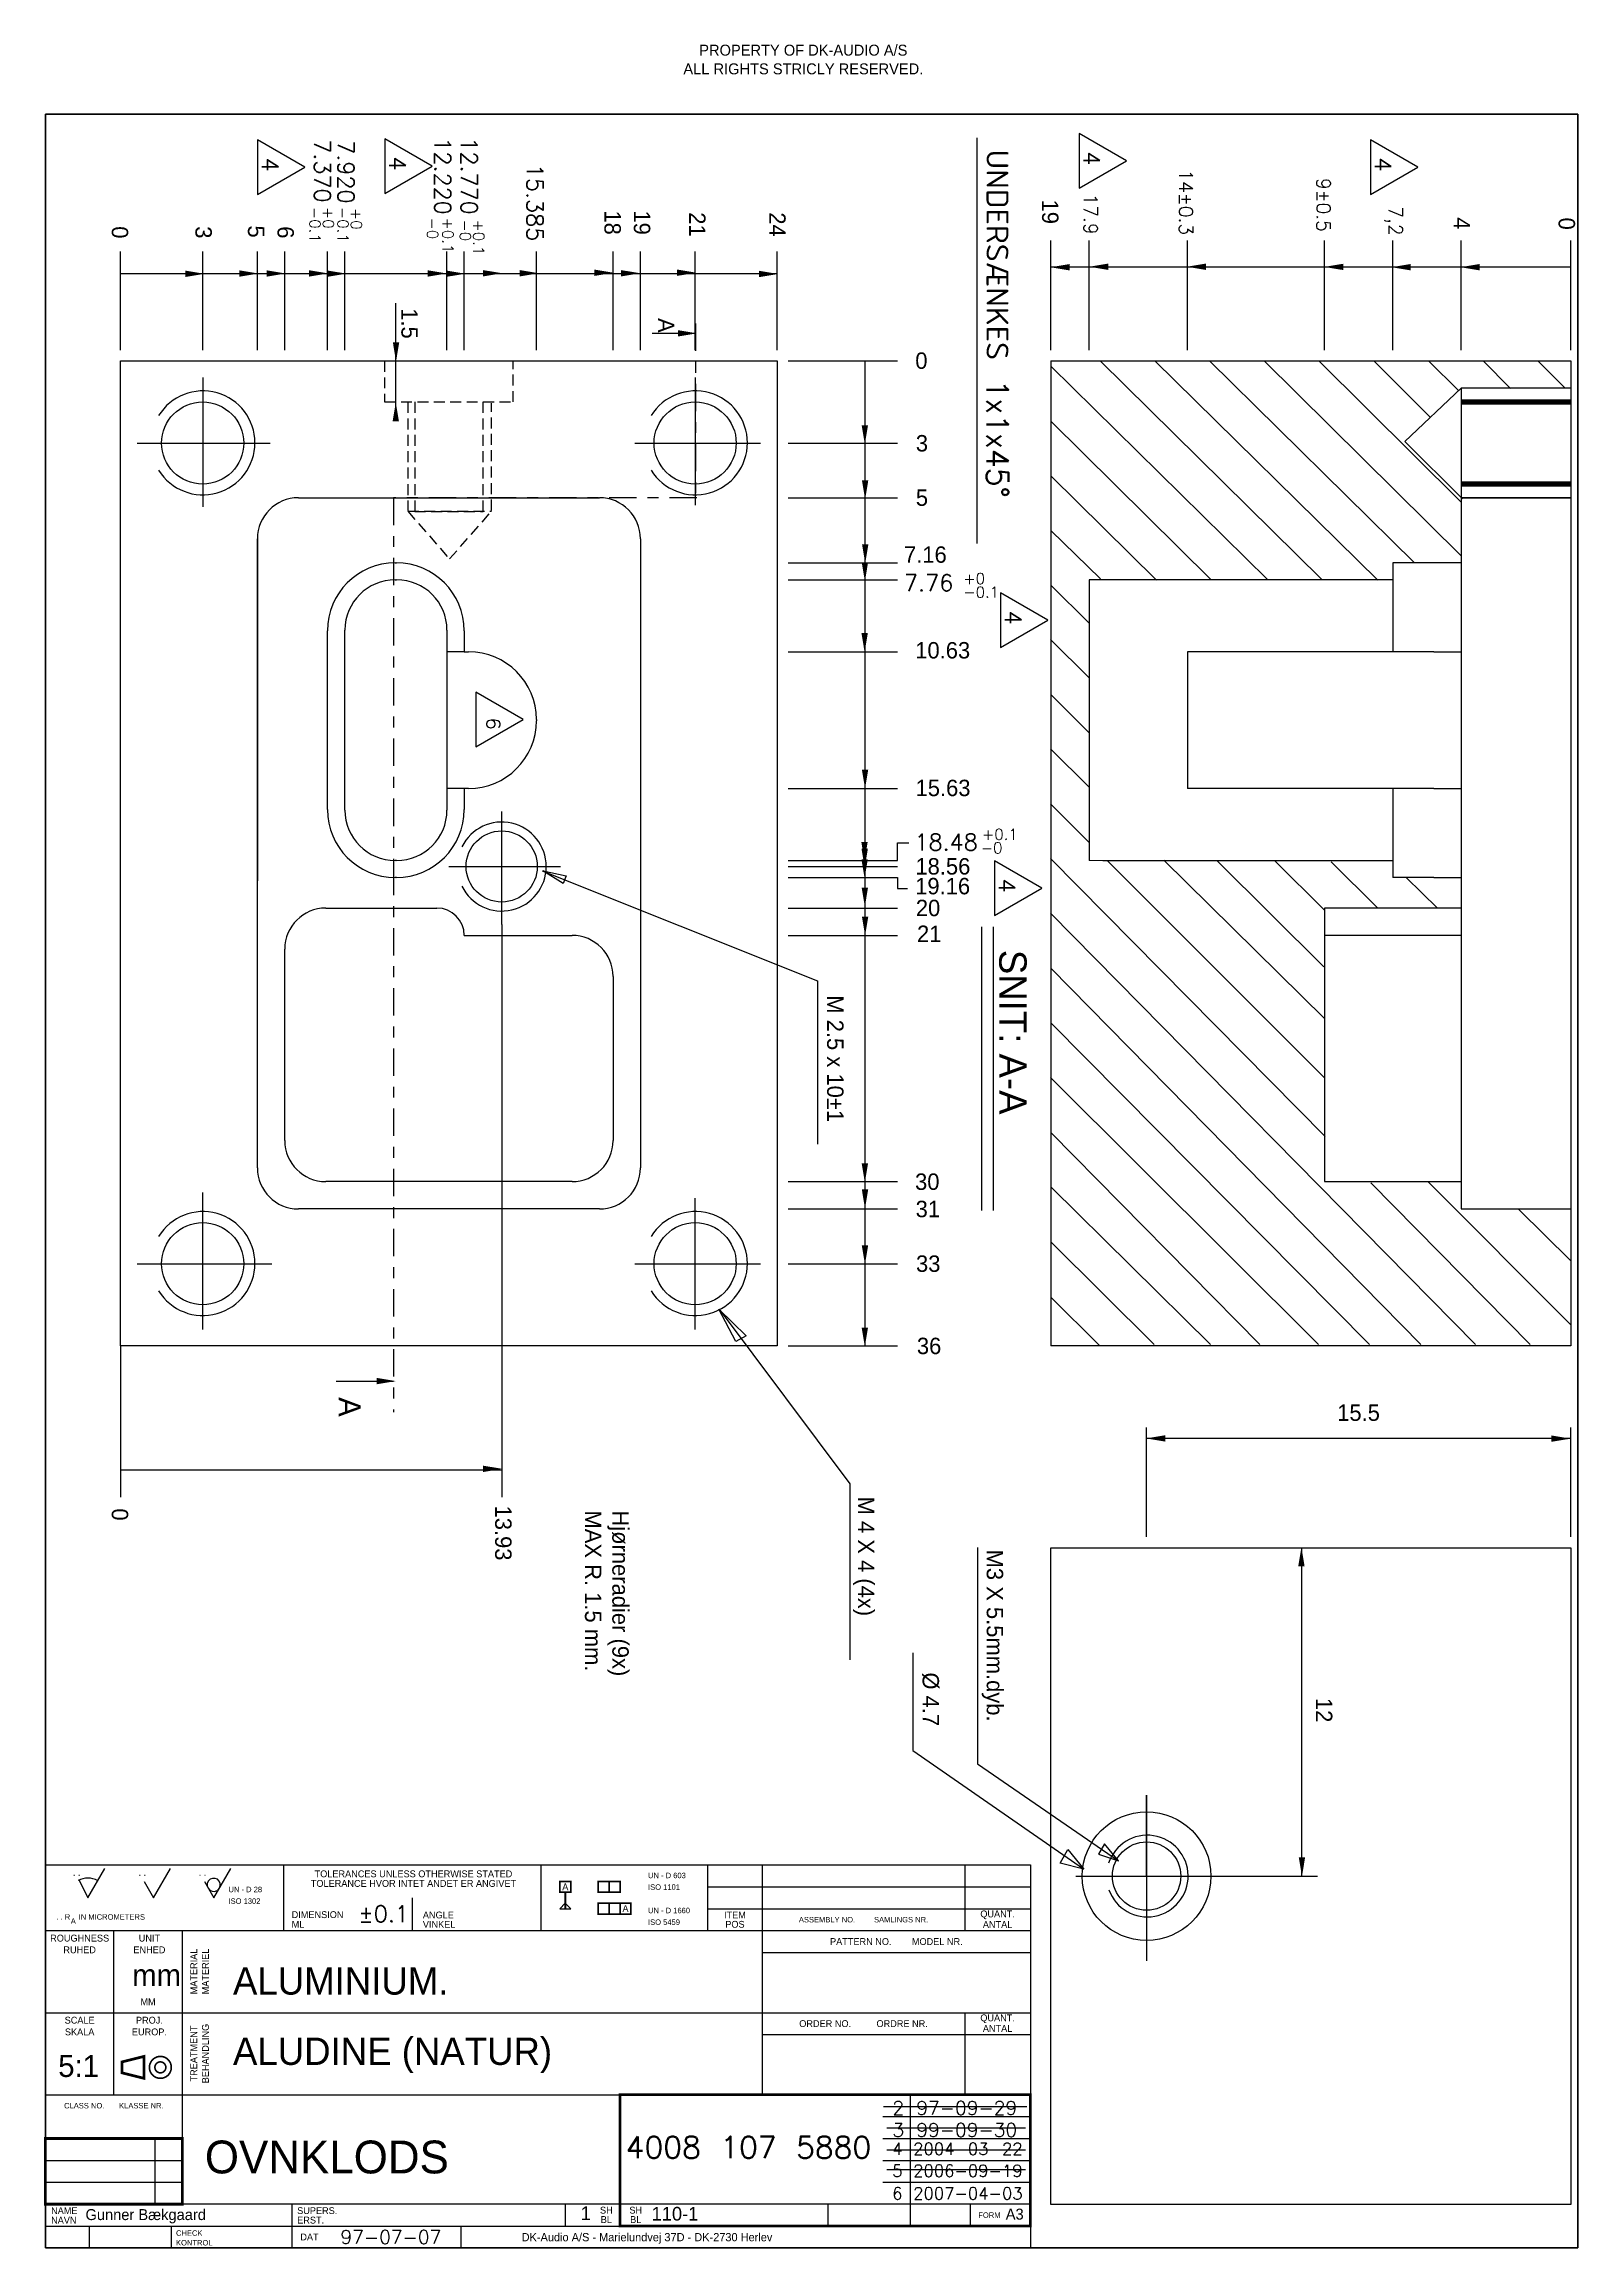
# Model space of a CAD drawing. Extents: x 0 to 280, y 0 to 403.
import ezdxf
from ezdxf.enums import TextEntityAlignment as Align

# ---------------------------------------------------------------- set-up
doc = ezdxf.new("R2010")
doc.units = 0
doc.header["$MEASUREMENT"] = 0
for name, pattern in [('CENT', [11, 5, -2, 2, -2]), ('CENTER', [2, 1.25, -0.25, 0.25, -0.25]), ('SKJUL', [6, 2, -1, 2, -1])]:
    doc.linetypes.add(name, pattern=pattern)
doc.layers.get('0').update_dxf_attribs({"linetype": 'CONTINUOUS'})
doc.layers.add('DIM', color=1, linetype='CONTINUOUS')
doc.layers.add('HOVED', color=7, linetype='CONTINUOUS')
doc.styles.add('TXT', font='TXT.SHX')
doc.styles.add('UV', font='uv')

msp = doc.modelspace()

# ---------------------------------------------------------------- linework, layer by layer
for p, q in [((0, 0), (0, 390)), ((0, 390), (280, 390)), ((280.05, 390), (280.05, 0)), ((13.73, 344.9), (133.73, 344.9)), ((13.73, 164.9), (13.73, 344.9)), ((133.73, 344.9), (133.73, 164.9)), ((183.72, 343.93), (223.35, 304.96)), ((183.73, 344.9), (183.73, 164.9)), ((183.73, 344.9), (278.73, 344.9)), ((192.73, 344.9), (233.2, 305.02)), ((202.73, 344.9), (243.47, 304.85)), ((212.73, 344.9), (250.17, 308)), ((222.73, 344.9), (258.74, 309.3)), ((232.73, 344.9), (258.65, 319.15)), ((242.73, 344.9), (253.14, 334.58)), ((252.73, 344.9), (258.29, 339.41)), ((262.73, 344.9), (267.74, 339.89)), ((272.73, 344.9), (277.71, 339.93)), ((278.73, 344.9), (278.73, 164.9)), ((28.73, 341.9), (28.73, 318.24)), ((118.73, 341.9), (118.73, 318.57)), ((258.73, 339.9), (248.45, 330.16)), ((278.73, 339.9), (258.73, 339.9)), ((258.73, 339.9), (258.73, 319.9)), ((183.75, 333.89), (212.94, 304.98)), ((16.73, 329.9), (41.06, 329.9)), ((107.73, 329.9), (130.66, 329.9)), ((248.45, 330.16), (258.94, 319.67)), ((183.73, 323.91), (203.03, 304.86)), ((46.23, 319.9), (101.23, 319.9)), ((258.73, 319.9), (278.73, 319.9)), ((278.73, 319.9), (258.73, 319.9)), ((258.73, 319.9), (258.73, 189.9)), ((38.73, 312.44), (38.73, 249.9)), ((38.73, 197.4), (38.73, 312.4)), ((108.73, 312.4), (108.73, 197.4)), ((183.73, 313.93), (192.8, 305.06)), ((63.93, 308), (64.13, 308)), ((246.23, 308), (246.23, 291.75)), ((253.73, 308), (246.23, 308)), ((258.73, 308), (253.73, 308)), ((63.93, 304.9), (64.18, 304.9)), ((183.71, 303.93), (190.74, 296.99)), ((190.74, 304.9), (190.74, 253.6)), ((193.24, 304.9), (190.74, 304.9)), ((246.23, 304.9), (193.24, 304.9)), ((51.53, 262.9), (51.53, 295.6)), ((54.73, 262.8), (54.73, 295.7)), ((73.38, 295.7), (73.38, 262.8)), ((76.53, 295.6), (76.53, 291.75)), ((76.53, 291.75), (73.38, 291.75)), ((76.53, 291.75), (77.33, 291.75)), ((183.68, 293.97), (190.74, 286.99)), ((208.73, 291.75), (208.73, 266.75)), ((246.23, 291.75), (208.73, 291.75)), ((253.73, 291.75), (246.23, 291.75)), ((253.73, 291.75), (258.73, 291.75)), ((183.72, 283.91), (190.74, 276.91)), ((89.73, 279.35), (89.73, 279.15)), ((183.66, 273.98), (190.74, 267.02)), ((76.53, 266.75), (73.38, 266.75)), ((76.53, 266.75), (76.53, 262.9)), ((77.33, 266.75), (76.53, 266.75)), ((246.23, 266.75), (208.73, 266.75)), ((253.73, 266.75), (246.23, 266.75)), ((246.23, 266.75), (246.23, 250.5)), ((253.73, 266.75), (258.73, 266.75)), ((83.38, 241.9), (83.38, 262.53)), ((183.66, 263.96), (190.74, 256.88)), ((183.67, 253.94), (233.85, 203.13)), ((64.18, 253.6), (63.93, 253.6)), ((64.13, 250.5), (63.93, 250.5)), ((73.73, 252.5), (94.15, 252.5)), ((194.06, 253.56), (190.74, 253.6)), ((193.24, 253.6), (246.23, 253.6)), ((194.06, 253.56), (233.72, 213.85)), ((204.35, 253.63), (233.74, 224.72)), ((214.21, 253.49), (233.6, 234.15)), ((224.65, 253.51), (233.76, 244.52)), ((234.93, 253.35), (243.38, 245)), ((253.73, 250.5), (246.23, 250.5)), ((248.66, 250.5), (254.38, 244.91)), ((253.73, 250.5), (258.73, 250.5)), ((51.23, 244.9), (71.53, 244.9)), ((183.66, 243.95), (261.33, 165.14)), ((258.73, 244.9), (233.73, 244.9)), ((233.73, 244.9), (233.73, 194.9)), ((76.53, 239.9), (76.53, 239.9)), ((76.53, 239.9), (96.23, 239.9)), ((258.73, 239.9), (233.73, 239.9)), ((43.73, 202.4), (43.73, 237.4)), ((183.7, 233.91), (251.32, 165.14)), ((103.73, 232.4), (103.73, 202.4)), ((183.71, 223.92), (241.97, 165.14)), ((183.69, 213.95), (232.63, 165.14)), ((183.74, 203.87), (221.95, 165.14)), ((96.23, 194.9), (51.23, 194.9)), ((183.76, 193.89), (212.93, 165.14)), ((233.73, 194.9), (258.73, 194.9)), ((242.2, 194.67), (271.35, 165.14)), ((252.65, 194.9), (278.7, 168.81)), ((28.73, 167.9), (28.73, 192.89)), ((101.23, 189.9), (46.23, 189.9)), ((118.73, 167.9), (118.73, 191.89)), ((258.73, 189.9), (278.73, 189.9)), ((269.24, 189.79), (278.7, 180.48)), ((183.79, 183.84), (202.59, 165.14)), ((16.73, 179.9), (41.39, 179.9)), ((107.73, 179.9), (130.66, 179.9)), ((183.72, 173.81), (192.57, 165.03)), ((133.73, 164.9), (13.73, 164.9)), ((278.73, 164.89), (183.73, 164.89)), ((183.73, 127.96), (278.73, 127.96)), ((183.73, 7.96), (183.73, 127.96)), ((278.73, 127.96), (278.73, 7.96)), ((201.23, 67.96), (201.23, 82.76)), ((201.23, 82.76), (201.23, 52.49)), ((188.29, 67.96), (215.08, 67.96)), ((278.73, 7.96), (183.73, 7.96)), ((280.05, 0), (0.01, 0))]:
    msp.add_line(p, q)
at = {"linetype": 'CENT'}
for p, q in [((118.77, 351.74), (118.77, 319.9)), ((119.04, 319.9), (63.62, 319.9)), ((63.62, 319.9), (63.62, 252.25)), ((63.62, 252.25), (63.62, 152.77))]:
    msp.add_line(p, q, dxfattribs=at)
at = {"linetype": 'SKJUL'}
for p, q in [((61.98, 344.9), (61.98, 337.4)), ((85.48, 337.4), (85.48, 344.9)), ((61.98, 337.4), (85.48, 337.4)), ((66.23, 337.4), (66.23, 317.58)), ((67.48, 337.4), (67.48, 317.4)), ((79.98, 317.4), (79.98, 337.4)), ((81.54, 317.58), (81.54, 337.16)), ((66.21, 317.46), (73.84, 308.71)), ((66.23, 317.43), (81.54, 317.43)), ((67.48, 317.4), (79.98, 317.4)), ((73.84, 308.71), (81.51, 317.41))]:
    msp.add_line(p, q, dxfattribs=at)
at = {"const_width": 1}
for points in [[(278.73, 337.4), (258.73, 337.4)], [(278.73, 322.4), (258.73, 322.4)]]:
    msp.add_lwpolyline(points, dxfattribs=at)
for centre, radius in [((28.73, 329.9), 7.5), ((118.73, 329.9), 7.5), ((83.38, 252.5), 6.5), ((28.73, 179.9), 7.5), ((118.73, 179.9), 7.5), ((201.23, 67.96), 11.75), ((201.23, 67.96), 6.25)]:
    msp.add_circle(centre, radius)
for centre, radius, start, end in [((28.78, 329.93), 9.5, 211.575, 148.425), ((118.78, 329.93), 9.5, 211.575, 148.425), ((46.23, 312.4), 7.5, 90, 180), ((101.23, 312.4), 7.5, 0, 90), ((63.93, 295.6), 12.4, 90, 180), ((64.13, 295.6), 12.4, 0, 90), ((63.93, 295.7), 9.2, 90, 180), ((64.18, 295.7), 9.2, 0, 90), ((77.33, 279.35), 12.4, 0, 90), ((77.33, 279.15), 12.4, 270, 0), ((63.93, 262.9), 12.4, 180, 270), ((63.93, 262.8), 9.2, 180, 270), ((64.13, 262.9), 12.4, 270, 0), ((64.18, 262.8), 9.2, 270, 0), ((83.38, 252.49), 8.13, 206.3339, 153.6661), ((51.23, 237.4), 7.5, 90, 180), ((71.53, 239.9), 5, 0, 90), ((96.23, 232.4), 7.5, 0, 90), ((51.23, 202.4), 7.5, 180, 270), ((96.23, 202.4), 7.5, 270, 0), ((46.23, 197.4), 7.5, 180, 270), ((101.23, 197.4), 7.5, 270, 0), ((28.78, 179.92), 9.5, 211.575, 148.425), ((118.78, 179.92), 9.5, 211.575, 148.425), ((201.36, 67.97), 7.46, 199.9568, 161.6834)]:
    msp.add_arc(centre, radius, start, end)
at = {"layer": 'DIM'}
for p, q in [((170.23, 385.69), (170.23, 311.54)), ((183.73, 346.9), (183.73, 366.9)), ((190.73, 346.9), (190.73, 366.9)), ((208.73, 346.9), (208.73, 366.9)), ((233.73, 346.9), (233.73, 366.9)), ((246.23, 346.9), (246.23, 366.9)), ((258.73, 346.9), (258.73, 366.9)), ((278.73, 346.9), (278.73, 366.9)), ((13.73, 346.9), (13.73, 364.9)), ((28.73, 346.9), (28.73, 364.9)), ((38.73, 346.9), (38.73, 364.9)), ((43.73, 346.9), (43.73, 364.9)), ((51.53, 346.9), (51.53, 364.9)), ((54.73, 346.9), (54.73, 364.9)), ((73.38, 346.9), (73.38, 364.9)), ((76.53, 346.9), (76.53, 364.9)), ((89.73, 346.9), (89.73, 364.9)), ((103.73, 346.9), (103.73, 364.9)), ((108.73, 346.9), (108.73, 364.9)), ((118.73, 346.9), (118.73, 364.9)), ((133.73, 346.9), (133.73, 364.9)), ((13.73, 360.9), (133.73, 360.9)), ((278.62, 362.07), (183.62, 362.07)), ((64.04, 334.22), (64.04, 355.46)), ((118.73, 349.9), (110.9, 349.9)), ((135.73, 344.9), (155.73, 344.9)), ((149.73, 344.9), (149.73, 164.9)), ((135.73, 329.9), (155.73, 329.9)), ((135.73, 319.9), (155.73, 319.9)), ((135.73, 308), (155.73, 308)), ((135.73, 304.9), (155.73, 304.9)), ((135.73, 291.75), (155.73, 291.75)), ((135.73, 266.75), (155.73, 266.75)), ((155.73, 253.6), (155.73, 256.8)), ((155.73, 256.8), (157.75, 256.8)), ((90.79, 251.71), (141.07, 231.61)), ((94.61, 249.41), (90.91, 251.69)), ((90.94, 251.69), (95.16, 250.77)), ((95.16, 250.77), (94.61, 249.41)), ((135.73, 253.6), (155.73, 253.6)), ((135.73, 252.5), (155.73, 252.5)), ((135.73, 250.5), (155.73, 250.5)), ((155.73, 250.5), (155.73, 248.49)), ((155.73, 248.49), (157.53, 248.49)), ((83.38, 241.9), (83.38, 137.23)), ((135.73, 244.9), (155.73, 244.9)), ((135.73, 239.9), (155.73, 239.9)), ((171.14, 189.6), (171.14, 241.48)), ((173.28, 189.6), (173.28, 241.48)), ((141.07, 231.61), (141.07, 201.76)), ((135.73, 194.9), (155.73, 194.9)), ((135.73, 189.9), (155.73, 189.9)), ((135.73, 179.9), (155.73, 179.9)), ((126.18, 165.69), (123.03, 171.59)), ((123.06, 171.59), (128.07, 166.72)), ((123.32, 171.32), (146.98, 139.69)), ((128.07, 166.72), (126.18, 165.69)), ((13.73, 164.9), (13.73, 137.23)), ((135.73, 164.9), (155.73, 164.9)), ((63.62, 158.36), (53.1, 158.36)), ((201.23, 129.96), (201.23, 149.96)), ((278.73, 129.96), (278.73, 149.96)), ((278.73, 147.96), (201.23, 147.96)), ((13.73, 142.21), (83.38, 142.21)), ((146.98, 139.69), (146.98, 107.48)), ((170.35, 128.01), (170.35, 88.5)), ((229.55, 127.96), (229.55, 67.96)), ((158.52, 108.78), (158.52, 90.92)), ((158.52, 90.92), (189.68, 69.26)), ((170.35, 88.5), (196.11, 70.75)), ((185.46, 70.35), (186.83, 72.84)), ((186.83, 72.84), (189.75, 69.21)), ((193.51, 73.84), (192.41, 72)), ((196.11, 70.77), (193.51, 73.84)), ((189.78, 69.24), (185.46, 70.35)), ((192.41, 72), (196.08, 70.77)), ((232.45, 67.88), (212.45, 67.88)), ((179.34, 25.79), (153.14, 25.79)), ((179.11, 21.86), (153.77, 21.86)), ((179.11, 17.86), (153.77, 17.86)), ((179.11, 14.26), (153.77, 14.26))]:
    msp.add_line(p, q, dxfattribs=at)
for points in [[(47.41, 380.3), (38.75, 385.3), (38.75, 375.3)], [(70.69, 380.52), (62.03, 385.53), (62.03, 375.52)], [(197.55, 381.46), (188.89, 386.46), (188.89, 376.46)], [(250.8, 380.34), (242.14, 385.34), (242.14, 375.34)], [(183.2, 297.5), (174.54, 302.5), (174.54, 292.5)], [(87.32, 279.34), (78.66, 284.34), (78.66, 274.34)], [(182.09, 248.53), (173.42, 253.53), (173.42, 243.53)]]:
    msp.add_lwpolyline(points, close=True, dxfattribs=at)
at = {"layer": 'DIM', "color": 0, "linetype": 'ByBlock'}
for points in [[(187.17, 361.45), (187.17, 362.61), (183.67, 362.03)], [(194.22, 361.54), (194.22, 362.7), (190.72, 362.12)], [(212.09, 361.54), (212.09, 362.7), (208.59, 362.12)], [(237.19, 361.51), (237.19, 362.67), (233.69, 362.09)], [(249.48, 361.46), (249.48, 362.62), (245.98, 362.04)], [(262.09, 361.46), (262.09, 362.62), (258.59, 362.04)], [(25.59, 361.41), (25.59, 360.25), (29.09, 360.83)], [(35.46, 361.46), (35.46, 360.3), (38.96, 360.88)], [(40.41, 361.47), (40.41, 360.31), (43.91, 360.89)], [(48.17, 361.48), (48.17, 360.32), (51.67, 360.9)], [(51.5, 361.44), (51.5, 360.28), (55, 360.86)], [(69.87, 361.47), (69.87, 360.31), (73.37, 360.89)], [(73.24, 361.43), (73.24, 360.27), (76.74, 360.85)], [(79.96, 361.51), (79.96, 360.35), (83.46, 360.93)], [(86.67, 361.51), (86.67, 360.35), (90.17, 360.93)], [(100.32, 361.6), (100.32, 360.44), (103.82, 361.02)], [(105.18, 361.51), (105.18, 360.35), (108.68, 360.93)], [(115.44, 361.61), (115.44, 360.45), (118.94, 361.03)], [(130.4, 361.38), (130.4, 360.22), (133.9, 360.8)], [(115.6, 350.53), (115.6, 349.37), (119.1, 349.95)], [(64.65, 348.29), (63.49, 348.29), (64.07, 344.79)], [(63.44, 333.86), (64.6, 333.86), (64.02, 337.36)], [(150.32, 333.16), (149.16, 333.16), (149.74, 329.66)], [(150.37, 323.07), (149.21, 323.07), (149.79, 319.57)], [(150.39, 311.41), (149.23, 311.41), (149.81, 307.91)], [(150.33, 308.09), (149.17, 308.09), (149.75, 304.59)], [(150.28, 295.15), (149.12, 295.15), (149.7, 291.65)], [(150.36, 270.22), (149.2, 270.22), (149.78, 266.72)], [(150.26, 256.98), (149.1, 256.98), (149.68, 253.48)], [(150.28, 253.83), (149.12, 253.83), (149.7, 250.33)], [(150.29, 255.75), (149.13, 255.75), (149.71, 252.25)], [(150.32, 248.63), (149.16, 248.63), (149.74, 245.13)], [(150.37, 243.33), (149.21, 243.33), (149.79, 239.83)], [(150.32, 198.22), (149.16, 198.22), (149.74, 194.72)], [(150.35, 193.46), (149.19, 193.46), (149.77, 189.96)], [(150.34, 183.24), (149.18, 183.24), (149.76, 179.74)], [(150.32, 168.23), (149.16, 168.23), (149.74, 164.73)], [(60.53, 159.02), (60.53, 157.86), (64.03, 158.44)], [(204.64, 147.38), (204.64, 148.54), (201.14, 147.96)], [(275.22, 148.5), (275.22, 147.34), (278.72, 147.92)], [(79.99, 142.98), (79.99, 141.82), (83.49, 142.4)], [(228.94, 124.58), (230.1, 124.58), (229.52, 128.08)], [(230.2, 71.39), (229.04, 71.39), (229.62, 67.89)]]:
    msp.add_solid(points, dxfattribs=at)
at = {"layer": 'HOVED'}
for p, q in [((280.05, 390), (0, 390)), ((0, 390), (0, 0)), ((280.05, 0), (280.05, 390)), ((25, 57), (25, 40)), ((45, 8), (45, 4)), ((0, 0), (280.05, 0)), ((23, 4), (23, 0))]:
    msp.add_line(p, q, dxfattribs=at)
for points in [[(0, 70), (0, 0)], [(0, 70), (180, 70)], [(6.15, 67.23), (7.75, 64), (10.87, 69.37)], [(18.04, 66.97), (19.75, 64), (22.87, 69.37)], [(29.04, 66.97), (30.75, 64), (33.87, 69.37)], [(43.5, 70), (43.5, 58)], [(90.5, 70), (90.5, 58)], [(121, 70), (121, 58)], [(131, 70), (131, 28)], [(168, 70), (168, 58)], [(180, 70), (180, 0)], [(121, 66), (180, 66)], [(67, 64), (67, 58)], [(121, 62), (180, 62)], [(0, 58), (180, 58)], [(12.5, 28), (12.5, 58)], [(25, 58), (25, 8)], [(131.09, 54.01), (180.09, 54.01)], [(0, 43), (180, 43)], [(168, 43), (168, 28)], [(131, 39), (180, 39)], [(0, 28), (180, 28)], [(158, 28), (158, 4)], [(153, 24), (180, 24)], [(20, 20), (20, 8)], [(153, 20), (180, 20)], [(0, 16), (25, 16)], [(153, 16), (180, 16)], [(0, 12), (25, 12)], [(153, 12), (180, 12)], [(180, 8), (0, 8)], [(45, 8), (45, 0)], [(95, 8), (95, 4)], [(105, 8), (105, 4)], [(143, 8), (143, 4)], [(169, 8), (169, 4)], [(0, 4), (180, 4)], [(0, 0), (180, 0)], [(8, 4), (8, 0)], [(23, 4), (23, 0)], [(76, 0), (76, 4)]]:
    msp.add_lwpolyline(points, dxfattribs=at)
for points, const_width in [([(94, 67), (96, 67), (96, 65), (94, 65)], 0.3), ([(101, 65), (103, 65), (103, 67), (101, 67)], 0.3), ([(103, 65), (105, 65), (105, 67), (103, 67)], 0.3), ([(101, 61), (103, 61), (103, 63), (101, 63)], 0.3), ([(103, 61), (105, 61), (105, 63), (103, 63)], 0.3), ([(105, 63), (107, 63), (107, 61), (105, 61)], 0.3), ([(105, 4), (180, 4), (180, 28), (105, 28)], 0.5)]:
    msp.add_lwpolyline(points, close=True, dxfattribs=dict(at, const_width=const_width))
for points, const_width in [([(95, 65), (95, 62)], 0.4), ([(14, 32), (18, 31), (18, 35), (14, 34), (14, 32)], 0.5), ([(0, 8), (25, 8), (25, 20), (0, 20), (0, 8)], 0.5)]:
    msp.add_lwpolyline(points, dxfattribs=dict(at, const_width=const_width))
msp.add_lwpolyline([(94, 62), (96, 62), (95, 63)], close=True, dxfattribs=at)
at = {"layer": 'HOVED', "color": 2, "linetype": 'CENTER', "const_width": 0.02}
for points in [[(13, 33), (24, 33)], [(21, 36), (21, 30)]]:
    msp.add_lwpolyline(points, dxfattribs=at)
at = {"layer": 'HOVED', "color": 13, "const_width": 0.3}
for points in [[(19, 33, 1), (23, 33, 1)], [(20, 33, 1), (22, 33, 1)]]:
    msp.add_lwpolyline(points, format="xyb", close=True, dxfattribs=at)
at = {"layer": 'HOVED'}
for centre, radius, start, end in [((7.75, 64), 3.61, 59.8382, 119.8382), ((30.76, 66.36), 1.21, 306.4848, 299.2477)]:
    msp.add_arc(centre, radius, start, end, dxfattribs=at)

# ---------------------------------------------------------------- texts
at = {"style": 'TXT'}
for s, height, p in [('±0.1', 3, (57.17, 59.56)), ('4008 107 5880', 4, (106.05, 16.39)), ('97-07-07', 2.5, (53.91, 0.74))]:
    msp.add_text(s, height=height, dxfattribs=at).set_placement(p)
for s, height, p in [('mm', 4, (15.86, 47.85)), ('ALUMINIUM.', 5, (34.27, 46.3)), ('ALUDINE (NATUR)', 5, (34.27, 33.45)), ('5:1', 4, (2.34, 31.25)), ('OVNKLODS', 6, (29.13, 13.62)), ('Gunner Bækgaard', 2, (7.32, 5.09)), ('1', 2.5, (97.8, 5.09)), ('110-1', 2.5, (110.77, 5)), ('A3', 2, (175.49, 5.18))]:
    msp.add_text(s, height=height).set_placement(p)
at = {"layer": 'DIM', "style": 'TXT'}
for s, height, p in [('7.370', 3, (49.12, 385.42)), ('7.920', 3, (53.41, 385.24)), ('12.220', 3, (71.11, 385.77)), ('12.770', 3, (75.93, 385.77)), ('UNDERSÆNKES 1x1x45°', 4, (171.97, 383.52)), ('15.385', 3, (87.95, 380.92)), ('14±0.3', 2.5, (207.16, 379.9)), ('17.9', 2.5, (189.76, 375.49)), ('9±0.5', 2.5, (232.31, 378.35)), ('-0.1', 2, (48.26, 373.04)), ('+0', 2, (50.69, 373.04)), ('-0.1', 2, (53.37, 373.04)), ('+0', 2, (55.82, 372.86)), ('-0', 2, (69.74, 371.1)), ('+0.1', 2, (72.54, 371.1)), ('7,2', 2.5, (245.49, 373.16)), ('-0', 2, (75.74, 370.74)), ('+0.1', 2, (78.18, 370.74))]:
    msp.add_text(s, height=height, rotation=270, dxfattribs=at).set_placement(p)
at = {"layer": 'DIM'}
for s, height, p in [('18', 3, (102.15, 372.42)), ('19', 3, (107.53, 372.42)), ('21', 3, (117.62, 372.08)), ('24', 3, (132.26, 372.07)), ('19', 3, (182.12, 374.4)), ('4', 3, (257.32, 371.17)), ('0', 3, (276.52, 371.11)), ('0', 3, (12.11, 369.52)), ('3', 3, (27.4, 369.52)), ('5', 3, (37, 369.67)), ('6', 3, (42.4, 369.52)), ('1.5', 3, (65.04, 354.54)), ('A', 3, (111.91, 352.75)), ('SNIT: A-A', 5, (174.3, 237.26)), ('M 2.5 x 10±1', 3, (142.84, 228.95)), ('A', 4, (53.59, 155.5)), ('M 4 X 4 (4x)', 3, (148.46, 137.33)), ('0', 3, (12.11, 135.17)), ('13.93', 3, (82.18, 135.69)), ('MAX R. 1.5 mm.', 3, (98.59, 134.8)), ('Hjørneradier (9x)', 3, (103.59, 134.8)), ('M3 X 5.5mm.dyb.', 3, (172.01, 127.64)), ('Ø 4.7', 3, (160.29, 105.19)), ('12', 3, (232.17, 100.54))]:
    msp.add_text(s, height=height, rotation=270, dxfattribs=at).set_placement(p)
for s, p in [('0', (158.96, 343.46)), ('3', (159.06, 328.36)), ('5', (159.06, 318.42)), ('7.16', (156.9, 308.01)), ('10.63', (158.95, 290.52)), ('15.63', (159.01, 265.36)), ('18.56', (158.98, 251.03)), ('19.16', (158.94, 247.41)), ('20', (159.06, 243.42)), ('21', (159.27, 238.7)), ('30', (158.92, 193.39)), ('31', (159.02, 188.4)), ('33', (159.09, 178.41)), ('36', (159.25, 163.37)), ('15.5', (236.06, 151.17))]:
    msp.add_text(s, height=3, dxfattribs=at).set_placement(p)
at = {"layer": 'DIM', "style": 'TXT'}
for s, height, p in [('7.76', 3, (156.9, 302.85)), ('+0', 2, (167.76, 304.12)), ('-0.1', 2, (167.76, 301.64)), ('18.48', 3, (158.81, 255.45)), ('+0.1', 2, (171.17, 257.38)), ('-0', 2, (170.95, 254.9)), ('2 97-09-29', 2.5, (154.77, 24.33)), ('3 99-09-30', 2.5, (154.77, 20.3)), ('4 2004-03-22', 2.2, (154.73, 17.01)), ('5 2006-09-19', 2.2, (154.73, 13.01)), ('6 2007-04-03', 2.2, (154.73, 8.86))]:
    msp.add_text(s, height=height, dxfattribs=at).set_placement(p)
at = {"layer": 'DIM', "attachment_point": 1, "rotation": 270, "style": 'TXT'}
for s, insert, char_height, width in [('4', (192.7, 383.23), 3, 4.96), ('4', (42.56, 382.07), 3, 4.96), ('4', (65.84, 382.29), 3, 4.96), ('4', (245.95, 382.11), 3, 4.96), ('4', (178.34, 299.27), 3, 4.96), ('6', (83.12, 279.66), 2.5, 7.1293), ('4', (177.23, 250.3), 3, 4.96)]:
    msp.add_mtext(s, dxfattribs=dict(at, insert=insert, char_height=char_height, width=width))
at = {"layer": 'HOVED'}
for s, p in [('ALL RIGHTS STRICLY RESERVED.', (138.5, 397.29)), ('PROPERTY OF DK-AUDIO A/S', (138.5, 400.71))]:
    msp.add_text(s, height=2, dxfattribs=at).set_placement(p, align=Align.CENTER)
at = {"layer": 'HOVED', "style": 'UV'}
for s, p in [('TOLERANCES UNLESS OTHERWISE STATED', (67.25, 67.75)), ('TOLERANCE HVOR INTET ANDET ER ANGIVET', (67.25, 66)), ('ROUGHNESS', (6.25, 56)), ('UNIT', (19, 56)), ('RUHED', (6.25, 53.86)), ('ENHED', (19, 53.86)), ('MM', (18.75, 44.37)), ('SCALE', (6.25, 41)), ('PROJ.', (19, 41)), ('SKALA', (6.25, 38.86)), ('EUROP.', (19, 38.86))]:
    msp.add_text(s, height=1.25, dxfattribs=at).set_placement(p, align=Align.CENTER)
for s, height, p in [('UN - D 603', 1, (110.12, 67.58)), ('. .', 1.25, (5, 68)), ('. .', 1.25, (17, 68)), ('. .', 1.25, (28, 68)), ('UN - D 28', 1, (33.45, 65.02)), ('ISO 1101', 1, (110.12, 65.45)), ('. . R    IN MICROMETERS', 1, (2, 60)), ('ISO 1302 ', 1, (33.45, 62.89)), ('DIMENSION', 1.25, (44.99, 60.29)), ('ANGLE', 1.25, (68.97, 60.23)), ('UN - D 1660', 1, (110.12, 61.18)), ('A', 1, (4.63, 59.24)), ('ML', 1.25, (44.99, 58.52)), ('VINKEL', 1.25, (68.97, 58.52)), ('ISO 5459', 1, (110.12, 59.04)), ('NAME', 1.25, (1.03, 6.18)), ('NAVN', 1.25, (1.03, 4.44)), ('SUPERS.', 1.25, (46, 6.19)), ('ERST.', 1.25, (46, 4.46)), ('CHECK', 1, (23.86, 2.22)), ('KONTROL', 1, (23.86, 0.45))]:
    msp.add_text(s, height=height, dxfattribs=at).set_placement(p)
for s, height, p in [('A', 1.25, (95, 66)), ('A', 1.25, (106, 62)), ('ITEM', 1.25, (126, 60.85)), ('ASSEMBLY NO.         SAMLINGS NR.', 1, (149.5, 60)), ('QUANT.', 1.25, (174, 60.89)), ('POS', 1.25, (126, 59.15)), ('PATTERN NO.        MODEL NR.', 1.25, (155.5, 56)), ('ANTAL', 1.25, (174, 59.11)), ('ORDER NO.          ORDRE NR.', 1.25, (149.5, 41)), ('QUANT.', 1.25, (174, 41.89)), ('ANTAL', 1.25, (174, 40.11)), ('CLASS NO.       KLASSE NR.', 1, (12.5, 26)), ('SH', 1.25, (102.5, 6.9)), ('BL', 1.25, (102.5, 5.19)), ('SH', 1.25, (107.87, 6.9)), ('BL', 1.25, (107.87, 5.19)), ('FORM', 1, (172.5, 6)), ('DAT', 1.25, (48.25, 2)), ('DK-Audio A/S - Marielundvej 37D - DK-2730 Herlev', 1.5, (109.93, 1.78))]:
    msp.add_text(s, height=height, dxfattribs=at).set_placement(p, align=Align.MIDDLE)
for s, p in [('MATERIAL', (27.11, 50.53)), ('MATERIEL', (29.24, 50.53)), ('TREATMENT', (27.11, 35.53)), ('BEHANDLING', (29.24, 35.53))]:
    msp.add_text(s, height=1.25, rotation=90, dxfattribs=at).set_placement(p, align=Align.MIDDLE)

doc.saveas('drawing.dxf')
